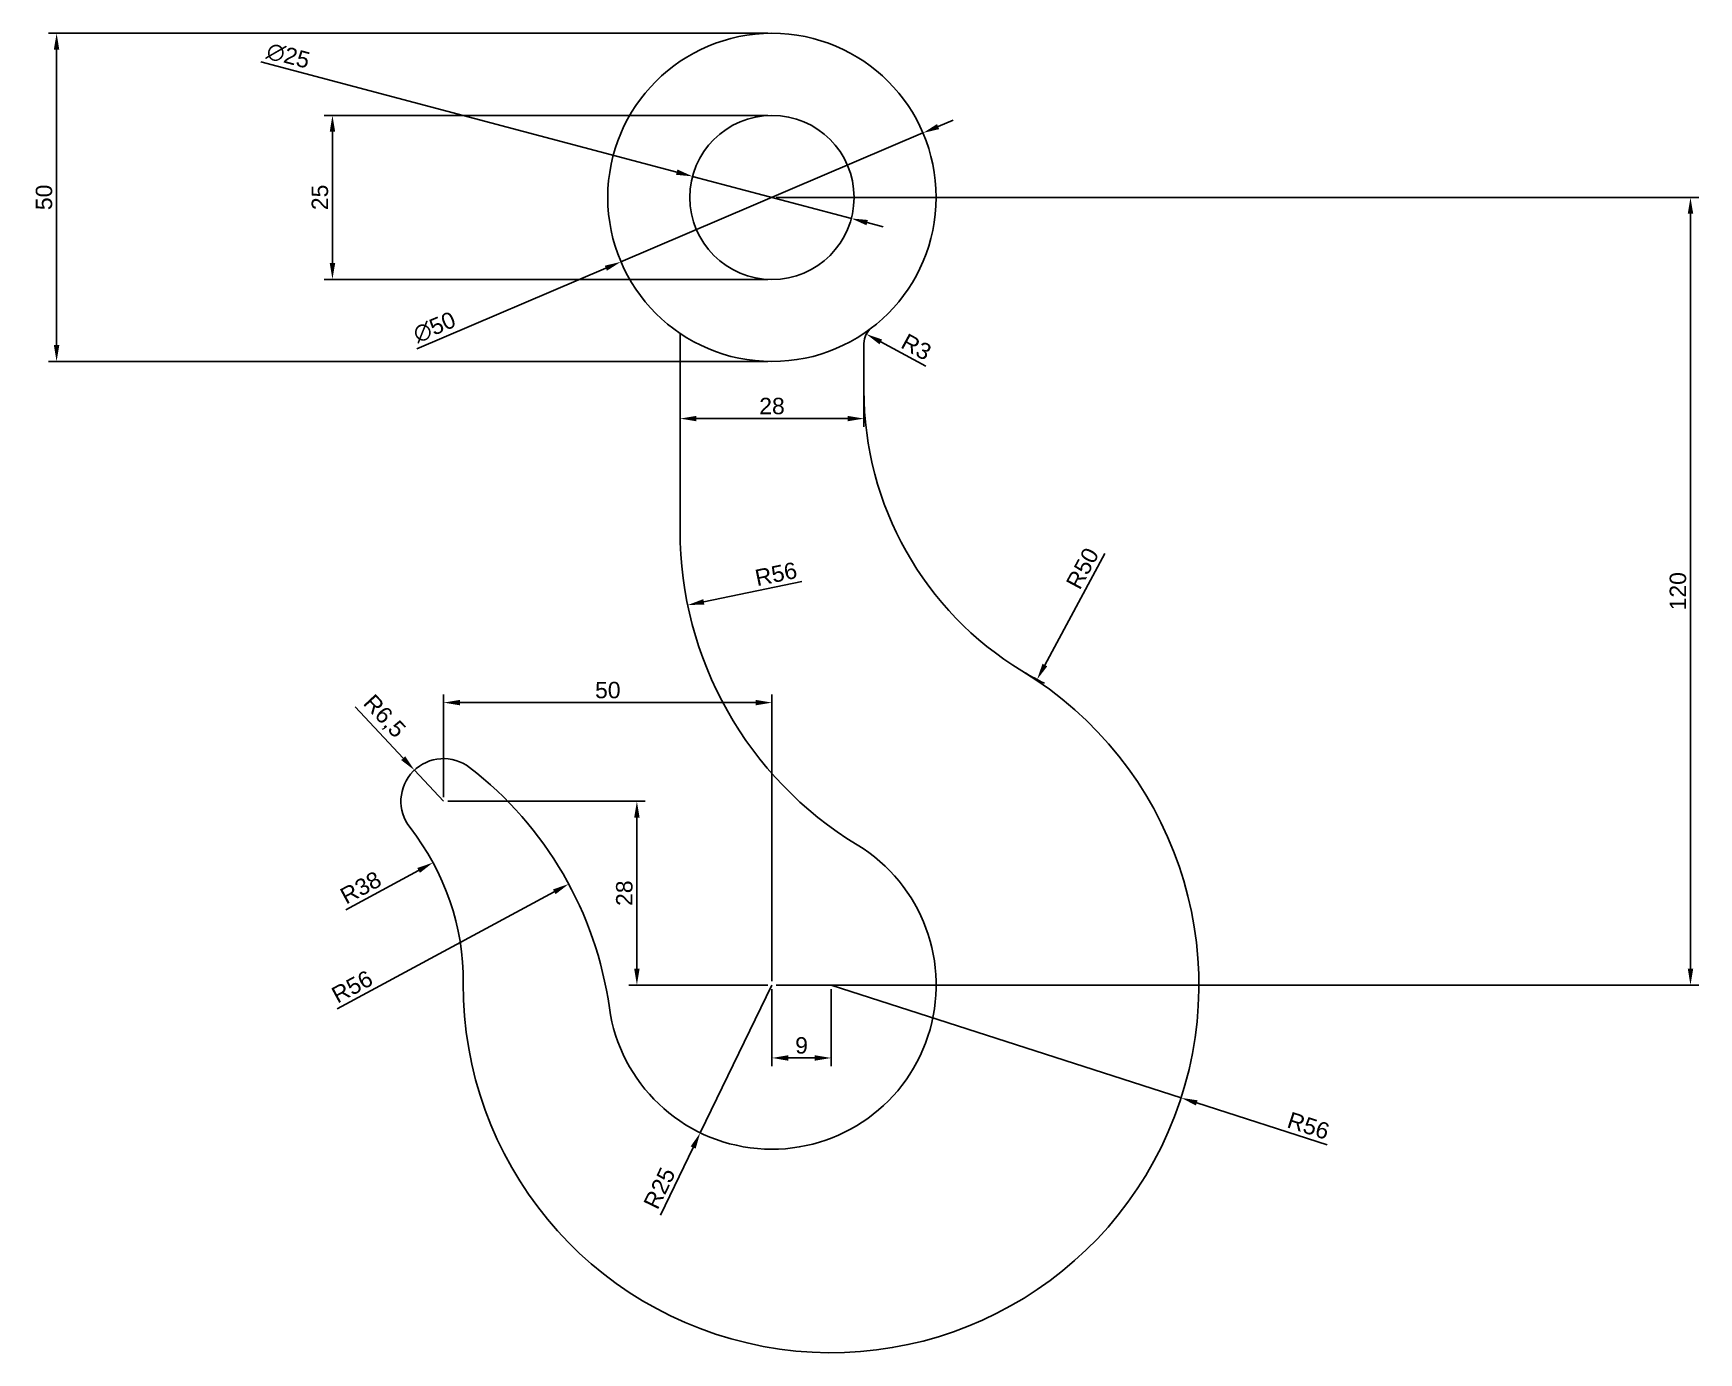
# Model space of a CAD drawing. Header units: millimetres. Extents: x 1288 to 1541, y 574 to 775.
import ezdxf

# ---------------------------------------------------------------- set-up
doc = ezdxf.new("R2010")
doc.units = ezdxf.units.MM
doc.styles.get("Standard").update_dxf_attribs({"font": 'arial.ttf'})
doc.dimstyles.new('ISO-25', dxfattribs={"dimtxt": 2.5, "dimasz": 2.5, "dimexe": 1.25, "dimexo": 0.625, "dimtad": 1, "dimtxsty": 'Standard', "dimcen": 2.5, "dimadec": 0, "dimazin": 0, "dimtfac": 1, "dimtmove": 0, "dimatfit": 3, "dimfxl": 1, "dimarcsym": 0})

# ---------------------------------------------------------------- blocks, each defined once
blk = doc.blocks.new('*D2')
at = {"color": 0, "lineweight": -2, "transparency": 16777216}
blk.add_line((1333.78, 626.31), (1366.83, 644.16), dxfattribs=at)
at = {"color": 0, "transparency": 16777216}
blk.add_solid([(1366.63, 644.52), (1367.03, 643.79), (1369.03, 645.34)], dxfattribs=at)
at = {"layer": 'Defpoints', "color": 0, "transparency": 16777216}
for p in [(1369.03, 645.34), (1319.75, 618.73)]:
    blk.add_point(p, dxfattribs=at)
at = {"color": 0, "transparency": 16777216, "insert": (1336.05, 629.7), "char_height": 2.5, "attachment_point": 5, "rotation": 28.3704}
blk.add_mtext('R56', dxfattribs=at)
blk = doc.blocks.new('*D3')
at = {"color": 0, "lineweight": -2, "transparency": 16777216}
blk.add_line((1335.1, 641.39), (1346.17, 647.41), dxfattribs=at)
at = {"color": 0, "transparency": 16777216}
blk.add_solid([(1345.97, 647.78), (1346.37, 647.04), (1348.36, 648.6)], dxfattribs=at)
at = {"layer": 'Defpoints', "color": 0, "transparency": 16777216}
for p in [(1348.36, 648.6), (1314.98, 630.45)]:
    blk.add_point(p, dxfattribs=at)
at = {"color": 0, "transparency": 16777216, "insert": (1337.36, 644.79), "char_height": 2.5, "attachment_point": 5, "rotation": 28.5304}
blk.add_mtext('R38', dxfattribs=at)
blk = doc.blocks.new('*D4')
at = {"color": 0, "lineweight": -2, "transparency": 16777216}
for p, q in [((1336.5, 672.33), (1343.83, 664.51)), ((1349.98, 657.94), (1345.53, 662.68))]:
    blk.add_line(p, q, dxfattribs=at)
at = {"color": 0, "transparency": 16777216}
blk.add_solid([(1344.13, 664.79), (1343.52, 664.22), (1345.53, 662.68)], dxfattribs=at)
at = {"layer": 'Defpoints', "color": 0, "transparency": 16777216}
for p in [(1345.53, 662.68), (1349.98, 657.94)]:
    blk.add_point(p, dxfattribs=at)
at = {"color": 0, "transparency": 16777216, "insert": (1340.86, 670.79), "char_height": 2.5, "attachment_point": 5, "rotation": 313.1099}
blk.add_mtext('R6,5', dxfattribs=at)
blk = doc.blocks.new('*D5')
at = {"color": 0, "lineweight": -2, "transparency": 16777216}
for p, q in [((1399.98, 629.94), (1389.06, 607.45)), ((1382.98, 594.91), (1387.97, 605.2))]:
    blk.add_line(p, q, dxfattribs=at)
at = {"color": 0, "transparency": 16777216}
blk.add_solid([(1387.6, 605.38), (1388.35, 605.02), (1389.06, 607.45)], dxfattribs=at)
at = {"layer": 'Defpoints', "color": 0, "transparency": 16777216}
for p in [(1399.98, 629.94), (1389.06, 607.45)]:
    blk.add_point(p, dxfattribs=at)
at = {"color": 0, "transparency": 16777216, "insert": (1382.85, 599), "char_height": 2.5, "attachment_point": 5, "rotation": 64.1171}
blk.add_mtext('R25', dxfattribs=at)
blk = doc.blocks.new('*D6')
at = {"color": 0, "lineweight": -2, "transparency": 16777216}
for p, q in [((1408.98, 629.94), (1462.28, 612.76)), ((1484.52, 605.59), (1464.65, 611.99))]:
    blk.add_line(p, q, dxfattribs=at)
at = {"color": 0, "transparency": 16777216}
blk.add_solid([(1464.78, 612.39), (1464.53, 611.6), (1462.28, 612.76)], dxfattribs=at)
at = {"layer": 'Defpoints', "color": 0, "transparency": 16777216}
for p in [(1408.98, 629.94), (1462.28, 612.76)]:
    blk.add_point(p, dxfattribs=at)
at = {"color": 0, "transparency": 16777216, "insert": (1481.66, 608.51), "char_height": 2.5, "attachment_point": 5, "rotation": 342.1349}
blk.add_mtext('R56', dxfattribs=at)
blk = doc.blocks.new('*D7')
at = {"color": 0, "lineweight": -2, "transparency": 16777216}
for p, q in [((1399.98, 629.31), (1399.98, 617.59)), ((1408.98, 629.31), (1408.98, 617.59)), ((1402.48, 618.84), (1406.48, 618.84))]:
    blk.add_line(p, q, dxfattribs=at)
at = {"color": 0, "transparency": 16777216}
for points in [[(1402.48, 619.26), (1402.48, 618.42), (1399.98, 618.84)], [(1406.48, 619.26), (1406.48, 618.42), (1408.98, 618.84)]]:
    blk.add_solid(points, dxfattribs=at)
at = {"layer": 'Defpoints', "color": 0, "transparency": 16777216}
for p in [(1399.98, 629.94), (1408.98, 629.94), (1408.98, 618.84)]:
    blk.add_point(p, dxfattribs=at)
at = {"color": 0, "transparency": 16777216, "insert": (1404.48, 620.74), "char_height": 2.5, "attachment_point": 5}
blk.add_mtext('9', dxfattribs=at)
blk = doc.blocks.new('*D8')
at = {"color": 0, "lineweight": -2, "transparency": 16777216}
blk.add_line((1404.51, 691.43), (1389.59, 688.33), dxfattribs=at)
at = {"color": 0, "transparency": 16777216}
blk.add_solid([(1389.51, 688.74), (1389.68, 687.92), (1387.14, 687.83)], dxfattribs=at)
at = {"layer": 'Defpoints', "color": 0, "transparency": 16777216}
for p in [(1441.98, 699.2), (1387.14, 687.83)]:
    blk.add_point(p, dxfattribs=at)
at = {"color": 0, "transparency": 16777216, "insert": (1400.59, 692.56), "char_height": 2.5, "attachment_point": 5, "rotation": 11.7184}
blk.add_mtext('R56', dxfattribs=at)
blk = doc.blocks.new('*D10')
at = {"color": 0, "lineweight": -2, "transparency": 16777216}
for p, q in [((1413.98, 719.93), (1413.98, 714.99)), ((1385.98, 699.82), (1385.98, 717.49)), ((1388.48, 716.24), (1411.48, 716.24))]:
    blk.add_line(p, q, dxfattribs=at)
at = {"color": 0, "transparency": 16777216}
for points in [[(1388.48, 716.66), (1388.48, 715.83), (1385.98, 716.24)], [(1411.48, 716.66), (1411.48, 715.83), (1413.98, 716.24)]]:
    blk.add_solid(points, dxfattribs=at)
at = {"layer": 'Defpoints', "color": 0, "transparency": 16777216}
for p in [(1413.98, 720.55), (1413.98, 716.24), (1385.98, 699.2)]:
    blk.add_point(p, dxfattribs=at)
at = {"color": 0, "transparency": 16777216, "insert": (1399.98, 718.14), "char_height": 2.5, "attachment_point": 5}
blk.add_mtext('28', dxfattribs=at)
blk = doc.blocks.new('*D11')
at = {"color": 0, "lineweight": -2, "transparency": 16777216}
for p, q in [((1425.27, 760.73), (1427.57, 761.71)), ((1422.97, 759.75), (1376.98, 740.13)), ((1345.88, 726.87), (1374.68, 739.15))]:
    blk.add_line(p, q, dxfattribs=at)
at = {"color": 0, "transparency": 16777216}
for points in [[(1425.11, 761.11), (1425.43, 760.34), (1422.97, 759.75)], [(1374.52, 739.53), (1374.84, 738.77), (1376.98, 740.13)]]:
    blk.add_solid(points, dxfattribs=at)
at = {"layer": 'Defpoints', "color": 0, "transparency": 16777216}
for p in [(1422.97, 759.75), (1376.98, 740.13)]:
    blk.add_point(p, dxfattribs=at)
at = {"color": 0, "transparency": 16777216, "insert": (1348.58, 730.16), "char_height": 2.5, "attachment_point": 5, "rotation": 23.0966}
blk.add_mtext('∅50', dxfattribs=at)
blk = doc.blocks.new('*D12')
at = {"color": 0, "lineweight": -2, "transparency": 16777216}
for p, q in [((1322.15, 770.58), (1385.48, 753.78)), ((1412.06, 746.73), (1387.89, 753.14)), ((1414.47, 746.09), (1416.89, 745.45))]:
    blk.add_line(p, q, dxfattribs=at)
at = {"color": 0, "transparency": 16777216}
for points in [[(1385.58, 754.19), (1385.37, 753.38), (1387.89, 753.14)], [(1414.58, 746.5), (1414.37, 745.69), (1412.06, 746.73)]]:
    blk.add_solid(points, dxfattribs=at)
at = {"layer": 'Defpoints', "color": 0, "transparency": 16777216}
for p in [(1387.89, 753.14), (1412.06, 746.73)]:
    blk.add_point(p, dxfattribs=at)
at = {"color": 0, "transparency": 16777216, "insert": (1326.32, 771.51), "char_height": 2.5, "attachment_point": 5, "rotation": 345.1462}
blk.add_mtext('∅25', dxfattribs=at)
blk = doc.blocks.new('*D13')
at = {"color": 0, "lineweight": -2, "transparency": 16777216}
for p, q in [((1399.35, 762.44), (1331.8, 762.44)), ((1333.05, 759.94), (1333.05, 739.94)), ((1399.35, 737.44), (1331.8, 737.44))]:
    blk.add_line(p, q, dxfattribs=at)
at = {"color": 0, "transparency": 16777216}
for points in [[(1332.64, 759.94), (1333.47, 759.94), (1333.05, 762.44)], [(1332.64, 739.94), (1333.47, 739.94), (1333.05, 737.44)]]:
    blk.add_solid(points, dxfattribs=at)
at = {"layer": 'Defpoints', "color": 0, "transparency": 16777216}
for p in [(1399.98, 762.44), (1333.05, 737.44), (1399.98, 737.44)]:
    blk.add_point(p, dxfattribs=at)
at = {"color": 0, "transparency": 16777216, "insert": (1331.15, 749.94), "char_height": 2.5, "attachment_point": 5, "rotation": 90}
blk.add_mtext('25', dxfattribs=at)
blk = doc.blocks.new('*D14')
at = {"color": 0, "lineweight": -2, "transparency": 16777216}
for p, q in [((1399.35, 774.94), (1289.8, 774.94)), ((1291.05, 772.44), (1291.05, 727.44)), ((1399.35, 724.94), (1289.8, 724.94))]:
    blk.add_line(p, q, dxfattribs=at)
at = {"color": 0, "transparency": 16777216}
for points in [[(1290.63, 772.44), (1291.46, 772.44), (1291.05, 774.94)], [(1290.63, 727.44), (1291.46, 727.44), (1291.05, 724.94)]]:
    blk.add_solid(points, dxfattribs=at)
at = {"layer": 'Defpoints', "color": 0, "transparency": 16777216}
for p in [(1399.98, 774.94), (1291.05, 724.94), (1399.98, 724.94)]:
    blk.add_point(p, dxfattribs=at)
at = {"color": 0, "transparency": 16777216, "insert": (1289.14, 749.94), "char_height": 2.5, "attachment_point": 5, "rotation": 90}
blk.add_mtext('50', dxfattribs=at)
blk = doc.blocks.new('*D15')
at = {"color": 0, "lineweight": -2, "transparency": 16777216}
blk.add_line((1450.64, 695.7), (1441.52, 678.69), dxfattribs=at)
blk.add_arc((1463.98, 720.55), 50, 239.4599, 243.2228, dxfattribs=at)
at = {"color": 0, "transparency": 16777216}
blk.add_solid([(1441.16, 678.89), (1441.89, 678.5), (1440.34, 676.49)], dxfattribs=at)
at = {"layer": 'Defpoints', "color": 0, "transparency": 16777216}
for p in [(1463.98, 720.55), (1440.34, 676.49)]:
    blk.add_point(p, dxfattribs=at)
at = {"color": 0, "transparency": 16777216, "insert": (1447.26, 693.42), "char_height": 2.5, "attachment_point": 5, "rotation": 61.7904}
blk.add_mtext('R50', dxfattribs=at)
blk = doc.blocks.new('*D16')
at = {"color": 0, "lineweight": -2, "transparency": 16777216}
for p, q in [((1400.6, 749.94), (1541.08, 749.94)), ((1539.83, 747.44), (1539.83, 632.44)), ((1400.6, 629.94), (1541.08, 629.94))]:
    blk.add_line(p, q, dxfattribs=at)
at = {"color": 0, "transparency": 16777216}
for points in [[(1539.42, 747.44), (1540.25, 747.44), (1539.83, 749.94)], [(1539.42, 632.44), (1540.25, 632.44), (1539.83, 629.94)]]:
    blk.add_solid(points, dxfattribs=at)
at = {"layer": 'Defpoints', "color": 0, "transparency": 16777216}
for p in [(1399.98, 749.94), (1399.98, 629.94), (1539.83, 629.94)]:
    blk.add_point(p, dxfattribs=at)
at = {"color": 0, "transparency": 16777216, "insert": (1537.93, 689.94), "char_height": 2.5, "attachment_point": 5, "rotation": 90}
blk.add_mtext('120', dxfattribs=at)
blk = doc.blocks.new('*D17')
at = {"color": 0, "lineweight": -2, "transparency": 16777216}
for p, q in [((1349.98, 658.56), (1349.98, 674.22)), ((1352.48, 672.97), (1397.48, 672.97)), ((1399.98, 630.56), (1399.98, 674.22))]:
    blk.add_line(p, q, dxfattribs=at)
at = {"color": 0, "transparency": 16777216}
for points in [[(1352.48, 673.39), (1352.48, 672.56), (1349.98, 672.97)], [(1397.48, 673.39), (1397.48, 672.56), (1399.98, 672.97)]]:
    blk.add_solid(points, dxfattribs=at)
at = {"layer": 'Defpoints', "color": 0, "transparency": 16777216}
for p in [(1399.98, 672.97), (1349.98, 657.94), (1399.98, 629.94)]:
    blk.add_point(p, dxfattribs=at)
at = {"color": 0, "transparency": 16777216, "insert": (1374.98, 674.87), "char_height": 2.5, "attachment_point": 5}
blk.add_mtext('50', dxfattribs=at)
blk = doc.blocks.new('*D18')
at = {"color": 0, "lineweight": -2, "transparency": 16777216}
for p, q in [((1350.6, 657.94), (1380.66, 657.94)), ((1379.41, 655.44), (1379.41, 632.44)), ((1399.35, 629.94), (1378.16, 629.94))]:
    blk.add_line(p, q, dxfattribs=at)
at = {"color": 0, "transparency": 16777216}
for points in [[(1378.99, 655.44), (1379.82, 655.44), (1379.41, 657.94)], [(1378.99, 632.44), (1379.82, 632.44), (1379.41, 629.94)]]:
    blk.add_solid(points, dxfattribs=at)
at = {"layer": 'Defpoints', "color": 0, "transparency": 16777216}
for p in [(1349.98, 657.94), (1379.41, 629.94), (1399.98, 629.94)]:
    blk.add_point(p, dxfattribs=at)
at = {"color": 0, "transparency": 16777216, "insert": (1377.5, 643.94), "char_height": 2.5, "attachment_point": 5, "rotation": 90}
blk.add_mtext('28', dxfattribs=at)
blk = doc.blocks.new('*D19')
at = {"color": 0, "lineweight": -2, "transparency": 16777216}
blk.add_line((1423.38, 724.22), (1416.54, 727.93), dxfattribs=at)
at = {"color": 0, "transparency": 16777216}
blk.add_solid([(1416.74, 728.29), (1416.34, 727.56), (1414.34, 729.12)], dxfattribs=at)
at = {"layer": 'Defpoints', "color": 0, "transparency": 16777216}
for p in [(1414.34, 729.12), (1416.98, 727.69)]:
    blk.add_point(p, dxfattribs=at)
at = {"color": 0, "transparency": 16777216, "insert": (1421.96, 727.15), "char_height": 2.5, "attachment_point": 5, "rotation": 331.5119}
blk.add_mtext('R3', dxfattribs=at)

msp = doc.modelspace()

# ---------------------------------------------------------------- linework, layer by layer
msp.add_lwpolyline([(1385.976, 729.226), (1385.976, 699.199, 0.2621915), (1412.939, 651.315, -1.5820993), (1375.216, 626.48, 0.1962897), (1353.944, 663.086, 0.8829372), (1344.864, 653.924, -0.169391), (1352.977, 630.246, 1.7157329), (1438.032, 677.81, -0.2620823), (1413.976, 720.553), (1413.976, 727.69, -0.2337047), (1415.154, 730.074)], format="xyb")
for radius in [25, 12.5]:
    msp.add_circle((1399.976, 749.938), radius)

# ---------------------------------------------------------------- dimensions: what is measured, and where the dimension line sits
for base, p1, p2, picture, middle in [((1291.045, 724.938), (1399.976, 774.938), (1399.976, 724.938), '*D14', (1289.144, 749.938)), ((1333.053, 737.438), (1399.976, 762.438), (1399.976, 737.438), '*D13', (1331.151, 749.938)), ((1539.833, 629.938), (1399.976, 749.938), (1399.976, 629.938), '*D16', (1537.932, 689.938)), ((1379.406, 629.938), (1349.976, 657.938), (1399.976, 629.938), '*D18', (1377.505, 643.938))]:
    dim = msp.add_linear_dim(base=base, p1=p1, p2=p2, angle=90, dimstyle='ISO-25')
    dim.commit()
    dim.dimension.update_dxf_attribs({"geometry": picture, "text_midpoint": middle})
for p1, p2, picture, middle in [((1412.058, 746.734), (1387.893, 753.143), '*D12', (1325.81, 769.608)), ((1422.972, 759.745), (1376.98, 740.131), '*D11', (1349.349, 728.348))]:
    dim = msp.add_diameter_dim_2p(p1=p1, p2=p2, dimstyle='ISO-25')
    dim.commit()
    dim.dimension.update_dxf_attribs({"geometry": picture, "text_midpoint": middle, "dimtype": 163})
for center, mpoint, picture, middle in [((1416.976, 727.69), (1414.339, 729.121), '*D19', (1421.055, 725.476)), ((1463.976, 720.553), (1440.341, 676.492), '*D15', (1448.937, 692.516)), ((1441.976, 699.199), (1387.143, 687.825), '*D8', (1400.975, 690.694)), ((1314.977, 630.455), (1348.363, 648.605), '*D3', (1338.271, 643.118)), ((1319.754, 618.735), (1369.028, 645.344), '*D2', (1336.958, 628.025)), ((1399.976, 629.938), (1389.062, 607.446), '*D5', (1384.56, 598.168)), ((1408.976, 629.938), (1462.276, 612.759), '*D6', (1481.078, 606.698))]:
    dim = msp.add_radius_dim(center=center, mpoint=mpoint, dimstyle='ISO-25')
    dim.commit()
    dim.dimension.update_dxf_attribs({"geometry": picture, "text_midpoint": middle, "dimtype": 164})
dim = msp.add_linear_dim(base=(1413.976, 716.243), p1=(1385.976, 699.199), p2=(1413.976, 720.553), dimstyle='ISO-25')
dim.commit()
dim.dimension.update_dxf_attribs({"geometry": '*D10', "text_midpoint": (1399.976, 716.243), "dimtype": 160})
for base, p1, p2, picture, middle in [((1399.976, 672.972), (1349.976, 657.938), (1399.976, 629.938), '*D17', (1374.976, 674.873)), ((1408.976, 618.838), (1399.976, 629.938), (1408.976, 629.938), '*D7', (1404.476, 620.74))]:
    dim = msp.add_linear_dim(base=base, p1=p1, p2=p2, dimstyle='ISO-25')
    dim.commit()
    dim.dimension.update_dxf_attribs({"geometry": picture, "text_midpoint": middle})
dim = msp.add_radius_dim(center=(1349.976, 657.938), mpoint=(1345.534, 662.684), dimstyle='ISO-25')
dim.commit()
dim.dimension.update_dxf_attribs({"geometry": '*D4', "text_midpoint": (1340.863, 670.786)})

doc.saveas('drawing.dxf')
